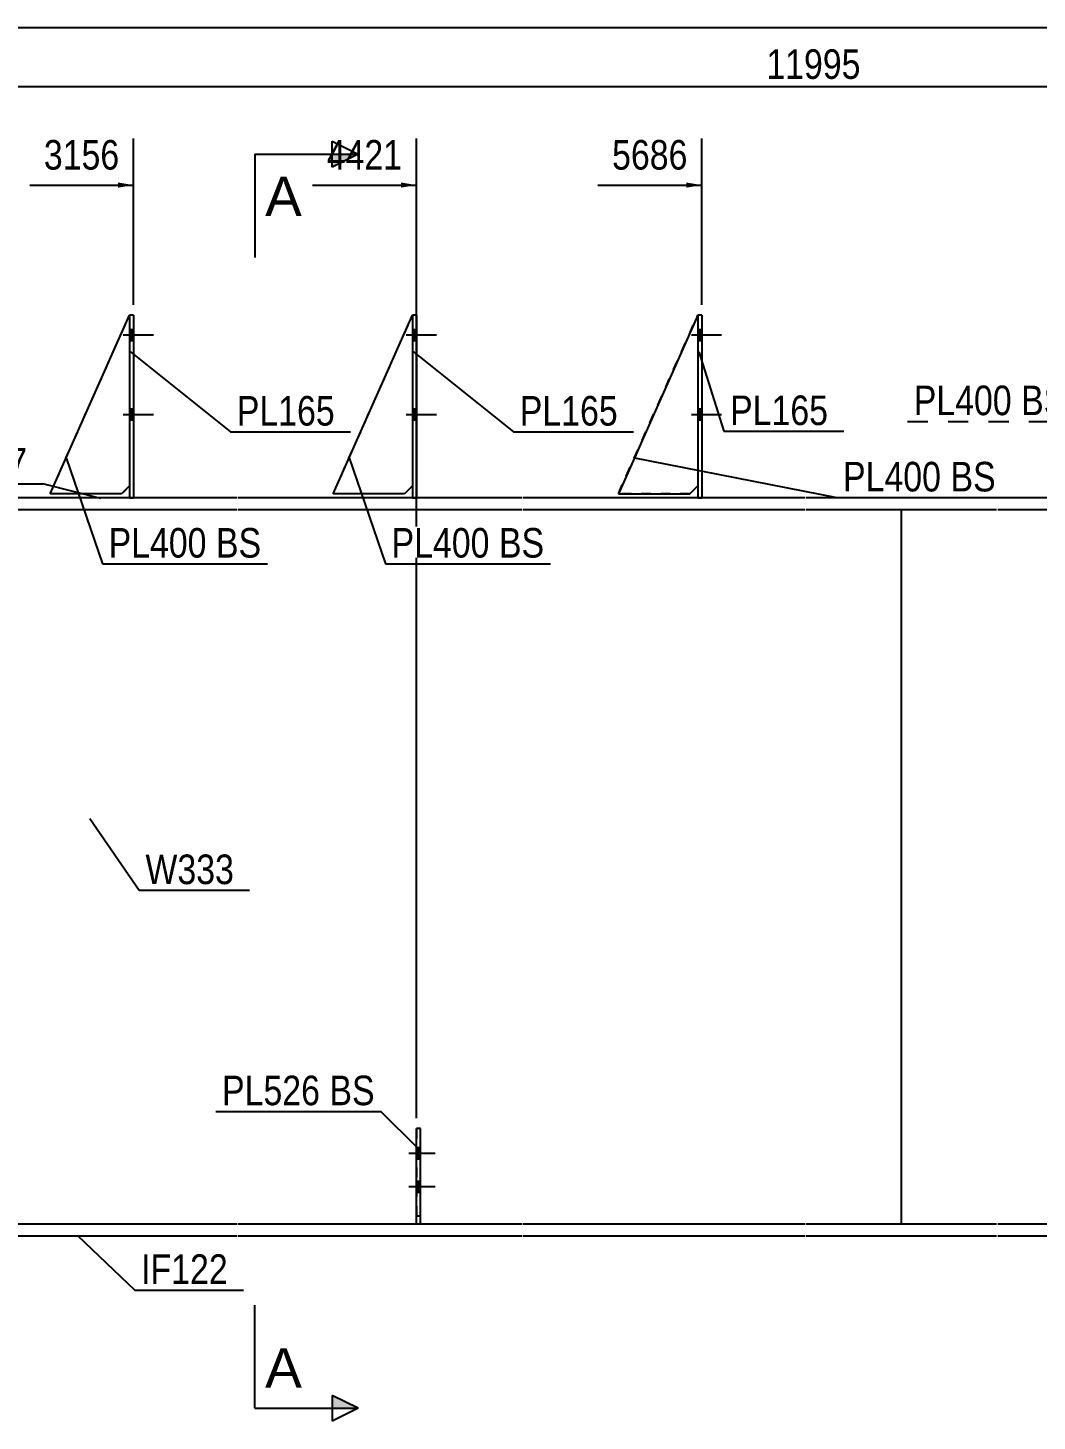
# Model space of a CAD drawing. Header units: millimetres. Extents: x 2 to 405, y 5 to 282.
# Drawn here: x 127.9 to 225.7, y 147 to 282 of the extents above; entities that cross this region are included whole.
import ezdxf

# ---------------------------------------------------------------- set-up
doc = ezdxf.new("R2010")
doc.units = ezdxf.units.MM
doc.linetypes.add('DXK_LINE_DOT1', pattern=[1.8814, 0.9407, -0.9407])
doc.linetypes.add('DXK_LINE_DOT2', pattern=[3.9198, 1.9599, -1.9599])
doc.styles.add('Arial', font='ARIAL.TTF', dxfattribs={"height": 0.2})
doc.styles.add('Arial Narrow', font='ARIALN.TTF', dxfattribs={"height": 0.2})

# ---------------------------------------------------------------- blocks, each defined once
blk = doc.blocks.new('Unknown-623473047-1210')
at = {"color": 5, "linetype": 'Continuous'}
blk.add_line((405, 282), (5, 282), dxfattribs=at)
blk = doc.blocks.new('Part-623473047-1694 - 1471')
at = {"color": 2, "linetype": 'Continuous'}
for p, q in [((193.17, 254.17), (192.78, 254.17)), ((192.78, 254.17), (192.78, 236.48)), ((193.17, 254.17), (193.16, 236.48))]:
    blk.add_line(p, q, dxfattribs=at)
at = {"color": 7, "linetype": 'DXK_LINE_DOT1'}
blk.add_line((192.78, 236.48), (193.16, 236.48), dxfattribs=at)
blk = doc.blocks.new('Part-623473047-1618 - 1471')
at = {"color": 2, "linetype": 'Continuous'}
blk.add_line((212.49, 235.32), (212.49, 166.09), dxfattribs=at)
at = {"color": 7, "linetype": 'DXK_LINE_DOT1'}
for p, q in [((221.73, 235.32), (212.49, 235.32)), ((249.35, 235.32), (221.83, 235.32)), ((276.76, 235.32), (249.45, 235.32)), ((295.32, 235.32), (276.86, 235.32)), ((322.95, 235.32), (295.42, 235.32)), ((350.36, 235.32), (323.05, 235.32)), ((369.69, 235.32), (350.46, 235.32)), ((369.69, 235.32), (369.69, 166.09)), ((221.73, 166.09), (212.49, 166.09)), ((249.35, 166.09), (221.83, 166.09)), ((276.76, 166.09), (249.45, 166.09)), ((295.32, 166.09), (276.86, 166.09)), ((322.95, 166.09), (295.42, 166.09)), ((350.36, 166.09), (323.05, 166.09)), ((369.69, 166.09), (350.46, 166.09))]:
    blk.add_line(p, q, dxfattribs=at)
blk = doc.blocks.new('Part-623473047-1500 - 1471')
at = {"color": 2, "linetype": 'Continuous'}
for p, q in [((148.13, 236.48), (125.74, 236.48)), ((125.74, 235.32), (125.74, 236.48)), ((175.75, 236.48), (148.23, 236.48)), ((203.16, 236.48), (175.85, 236.48)), ((221.73, 236.48), (203.26, 236.48)), ((249.35, 236.48), (221.83, 236.48)), ((276.76, 236.48), (249.45, 236.48)), ((286.09, 236.48), (276.86, 236.48)), ((286.09, 236.48), (286.09, 235.32)), ((148.13, 235.32), (125.74, 235.32)), ((175.75, 235.32), (148.23, 235.32)), ((203.16, 235.32), (175.85, 235.32)), ((221.73, 235.32), (203.26, 235.32)), ((249.35, 235.32), (221.83, 235.32)), ((276.76, 235.32), (249.45, 235.32)), ((286.09, 235.32), (276.86, 235.32))]:
    blk.add_line(p, q, dxfattribs=at)
blk = doc.blocks.new('Part-623473047-1736 - 1471')
at = {"color": 2, "linetype": 'Continuous'}
for p, q in [((157.46, 236.86), (165.15, 254.17)), ((165.15, 237.63), (164.38, 236.86)), ((164.38, 236.86), (157.46, 236.86))]:
    blk.add_line(p, q, dxfattribs=at)
at = {"color": 7, "linetype": 'DXK_LINE_DOT1'}
blk.add_line((165.15, 254.17), (165.15, 237.63), dxfattribs=at)
blk = doc.blocks.new('Part-623473047-1544 - 1471')
at = {"color": 7, "linetype": 'DXK_LINE_DOT1'}
for p, q in [((59.07, 235.32), (38.3, 235.32)), ((38.3, 235.32), (38.3, 166.09)), ((86.47, 235.32), (59.17, 235.32)), ((114.1, 235.32), (86.57, 235.32)), ((148.13, 235.32), (114.2, 235.32)), ((175.75, 235.32), (148.23, 235.32)), ((203.16, 235.32), (175.85, 235.32)), ((212.49, 235.32), (203.26, 235.32)), ((59.07, 166.09), (38.3, 166.09)), ((86.47, 166.09), (59.17, 166.09)), ((114.1, 166.09), (86.57, 166.09)), ((148.13, 166.09), (114.2, 166.09)), ((175.75, 166.09), (148.23, 166.09)), ((203.16, 166.09), (175.85, 166.09)), ((212.49, 166.09), (203.26, 166.09))]:
    blk.add_line(p, q, dxfattribs=at)
at = {"color": 2, "linetype": 'Continuous'}
blk.add_line((212.49, 235.32), (212.49, 166.09), dxfattribs=at)
blk = doc.blocks.new('Bolt-623473047-1597 - 1471')
at = {"linetype": 'Continuous'}
for points in [[(165.54, 251.71), (165.54, 252.78), (165.15, 252.78), (165.15, 251.71)], [(165.54, 251.71), (165.54, 252.78), (165.15, 252.78), (165.15, 251.71)], [(165.54, 251.71), (165.54, 252.78), (165.15, 252.78), (165.15, 251.71)], [(165.54, 244.02), (165.54, 245.09), (165.15, 245.09), (165.15, 244.02)], [(165.54, 244.02), (165.54, 245.09), (165.15, 245.09), (165.15, 244.02)], [(165.54, 244.02), (165.54, 245.09), (165.15, 245.09), (165.15, 244.02)]]:
    blk.add_hatch(color=3, dxfattribs=at).paths.add_polyline_path(points)
at = {"color": 3, "linetype": 'Continuous'}
for p, q in [((165.15, 252.78), (165.54, 252.78)), ((165.15, 252.78), (165.54, 252.78)), ((165.15, 252.78), (165.54, 252.78)), ((164.54, 252.25), (167.46, 252.25)), ((164.54, 252.25), (167.46, 252.25)), ((164.54, 252.25), (167.46, 252.25)), ((165.15, 251.71), (165.54, 251.71)), ((165.15, 251.71), (165.54, 251.71)), ((165.15, 251.71), (165.54, 251.71)), ((164.54, 244.55), (167.46, 244.55)), ((164.54, 244.55), (167.46, 244.55)), ((164.54, 244.55), (167.46, 244.55)), ((165.15, 245.09), (165.54, 245.09)), ((165.15, 245.09), (165.54, 245.09)), ((165.15, 245.09), (165.54, 245.09)), ((165.15, 244.02), (165.54, 244.02)), ((165.15, 244.02), (165.54, 244.02)), ((165.15, 244.02), (165.54, 244.02))]:
    blk.add_line(p, q, dxfattribs=at)
blk = doc.blocks.new('Part-623473047-5017 - 1471')
at = {"color": 2, "linetype": 'Continuous'}
for p, q in [((192.78, 254.17), (185.09, 236.86)), ((192.01, 236.86), (192.78, 237.63)), ((185.09, 236.86), (192.01, 236.86))]:
    blk.add_line(p, q, dxfattribs=at)
at = {"color": 7, "linetype": 'DXK_LINE_DOT1'}
blk.add_line((192.78, 254.17), (192.78, 237.63), dxfattribs=at)
blk = doc.blocks.new('Bolt-623473047-1599 - 1471')
at = {"linetype": 'Continuous'}
for points in [[(193.16, 251.71), (193.16, 252.78), (192.78, 252.78), (192.78, 251.71)], [(193.16, 251.71), (193.16, 252.78), (192.78, 252.78), (192.78, 251.71)], [(193.16, 251.71), (193.16, 252.78), (192.78, 252.78), (192.78, 251.71)], [(193.16, 244.02), (193.16, 245.09), (192.78, 245.09), (192.78, 244.02)], [(193.16, 244.02), (193.16, 245.09), (192.78, 245.09), (192.78, 244.02)], [(193.16, 244.02), (193.16, 245.09), (192.78, 245.09), (192.78, 244.02)]]:
    blk.add_hatch(color=3, dxfattribs=at).paths.add_polyline_path(points)
at = {"color": 3, "linetype": 'Continuous'}
for p, q in [((192.78, 252.78), (193.16, 252.78)), ((192.78, 252.78), (193.16, 252.78)), ((192.78, 252.78), (193.16, 252.78)), ((192.16, 252.25), (195.09, 252.25)), ((192.16, 252.25), (195.09, 252.25)), ((192.16, 252.25), (195.09, 252.25)), ((192.78, 251.71), (193.16, 251.71)), ((192.78, 251.71), (193.16, 251.71)), ((192.78, 251.71), (193.16, 251.71)), ((192.16, 244.55), (195.09, 244.55)), ((192.16, 244.55), (195.09, 244.55)), ((192.16, 244.55), (195.09, 244.55)), ((192.78, 245.09), (193.16, 245.09)), ((192.78, 245.09), (193.16, 245.09)), ((192.78, 245.09), (193.16, 245.09)), ((192.78, 244.02), (193.16, 244.02)), ((192.78, 244.02), (193.16, 244.02)), ((192.78, 244.02), (193.16, 244.02))]:
    blk.add_line(p, q, dxfattribs=at)
blk = doc.blocks.new('Bolt-623473047-1605 - 1471')
at = {"linetype": 'Continuous'}
for points in [[(138.13, 251.71), (138.13, 252.78), (137.74, 252.78), (137.74, 251.71)], [(138.13, 251.71), (138.13, 252.78), (137.74, 252.78), (137.74, 251.71)], [(138.13, 251.71), (138.13, 252.78), (137.74, 252.78), (137.74, 251.71)], [(138.13, 244.02), (138.13, 245.09), (137.74, 245.09), (137.74, 244.02)], [(138.13, 244.02), (138.13, 245.09), (137.74, 245.09), (137.74, 244.02)], [(138.13, 244.02), (138.13, 245.09), (137.74, 245.09), (137.74, 244.02)]]:
    blk.add_hatch(color=3, dxfattribs=at).paths.add_polyline_path(points)
at = {"color": 3, "linetype": 'Continuous'}
for p, q in [((137.74, 252.78), (138.13, 252.78)), ((137.74, 252.78), (138.13, 252.78)), ((137.74, 252.78), (138.13, 252.78)), ((137.13, 252.25), (140.05, 252.25)), ((137.13, 252.25), (140.05, 252.25)), ((137.13, 252.25), (140.05, 252.25)), ((137.74, 251.71), (138.13, 251.71)), ((137.74, 251.71), (138.13, 251.71)), ((137.74, 251.71), (138.13, 251.71)), ((137.13, 244.55), (140.05, 244.55)), ((137.13, 244.55), (140.05, 244.55)), ((137.13, 244.55), (140.05, 244.55)), ((137.74, 245.09), (138.13, 245.09)), ((137.74, 245.09), (138.13, 245.09)), ((137.74, 245.09), (138.13, 245.09)), ((137.74, 244.02), (138.13, 244.02)), ((137.74, 244.02), (138.13, 244.02)), ((137.74, 244.02), (138.13, 244.02))]:
    blk.add_line(p, q, dxfattribs=at)
blk = doc.blocks.new('Part-623473047-1741 - 1471')
at = {"color": 2, "linetype": 'Continuous'}
for p, q in [((138.13, 254.17), (137.74, 254.17)), ((137.74, 254.17), (137.74, 236.48)), ((138.13, 254.17), (138.12, 236.48))]:
    blk.add_line(p, q, dxfattribs=at)
at = {"color": 7, "linetype": 'DXK_LINE_DOT1'}
blk.add_line((137.74, 236.48), (138.12, 236.48), dxfattribs=at)
blk = doc.blocks.new('Part-623473047-1684 - 1471')
at = {"color": 2, "linetype": 'Continuous'}
for p, q in [((165.54, 254.17), (165.15, 254.17)), ((165.15, 254.17), (165.15, 236.48)), ((165.54, 254.17), (165.53, 236.48))]:
    blk.add_line(p, q, dxfattribs=at)
at = {"color": 7, "linetype": 'DXK_LINE_DOT1'}
blk.add_line((165.15, 236.48), (165.53, 236.48), dxfattribs=at)
blk = doc.blocks.new('Part-623473047-1731 - 1471')
at = {"color": 2, "linetype": 'Continuous'}
for p, q in [((165.52, 166.13), (165.52, 175.36)), ((165.91, 175.36), (165.52, 175.36)), ((165.91, 166.13), (165.91, 175.36)), ((165.52, 166.13), (165.91, 166.13))]:
    blk.add_line(p, q, dxfattribs=at)
at = {"color": 7, "linetype": 'DXK_LINE_DOT1'}
blk.add_line((165.52, 166.9), (165.91, 166.9), dxfattribs=at)
blk = doc.blocks.new('Part-623473047-1912 - 1471')
at = {"color": 2, "linetype": 'Continuous'}
for p, q in [((148.13, 166.09), (123.43, 166.09)), ((123.43, 166.09), (123.43, 164.94)), ((175.75, 166.09), (148.23, 166.09)), ((203.16, 166.09), (175.85, 166.09)), ((221.73, 166.09), (203.26, 166.09)), ((249.35, 166.09), (221.83, 166.09)), ((276.76, 166.09), (249.45, 166.09)), ((286.09, 166.09), (276.86, 166.09)), ((286.09, 166.09), (286.09, 164.94)), ((148.13, 164.94), (123.43, 164.94)), ((175.75, 164.94), (148.23, 164.94)), ((203.16, 164.94), (175.85, 164.94)), ((221.73, 164.94), (203.26, 164.94)), ((249.35, 164.94), (221.83, 164.94)), ((276.76, 164.94), (249.45, 164.94)), ((286.09, 164.94), (276.86, 164.94))]:
    blk.add_line(p, q, dxfattribs=at)
blk = doc.blocks.new('Part-623473047-5005 - 1471')
at = {"color": 2, "linetype": 'Continuous'}
for p, q in [((130.05, 236.86), (137.74, 254.17)), ((137.74, 237.63), (136.97, 236.86)), ((136.97, 236.86), (130.05, 236.86))]:
    blk.add_line(p, q, dxfattribs=at)
at = {"color": 7, "linetype": 'DXK_LINE_DOT1'}
blk.add_line((137.74, 254.17), (137.74, 237.63), dxfattribs=at)
blk = doc.blocks.new('Part-623473047-5010 - 1471')
at = {"color": 7, "linetype": 'DXK_LINE_DOT1'}
for p, q in [((165.52, 175.36), (165.52, 166.13)), ((165.91, 175.36), (165.52, 175.36)), ((165.91, 166.13), (165.91, 175.36)), ((165.52, 166.13), (165.91, 166.13))]:
    blk.add_line(p, q, dxfattribs=at)
blk = doc.blocks.new('Part-623473047-5025 - 1471')
at = {"color": 7, "linetype": 'DXK_LINE_DOT1'}
for p, q in [((157.46, 236.86), (165.15, 254.17)), ((165.15, 237.63), (164.38, 236.86)), ((164.38, 236.86), (157.46, 236.86))]:
    blk.add_line(p, q, dxfattribs=at)
blk = doc.blocks.new('Part-623473047-5026 - 1471')
at = {"color": 7, "linetype": 'DXK_LINE_DOT1'}
for p, q in [((130.05, 236.86), (137.74, 254.17)), ((137.74, 237.63), (136.97, 236.86)), ((136.97, 236.86), (130.05, 236.86))]:
    blk.add_line(p, q, dxfattribs=at)
blk = doc.blocks.new('Part-623473047-5029 - 1471')
at = {"color": 7, "linetype": 'DXK_LINE_DOT1'}
for p, q in [((185.09, 236.86), (192.78, 254.17)), ((192.78, 237.63), (192.01, 236.86)), ((192.01, 236.86), (185.09, 236.86))]:
    blk.add_line(p, q, dxfattribs=at)
blk = doc.blocks.new('Bolt-623473047-5040 - 1471')
at = {"linetype": 'Continuous'}
for points in [[(165.91, 172.44), (165.91, 173.52), (165.52, 173.52), (165.52, 172.44)], [(165.91, 169.21), (165.91, 170.28), (165.52, 170.28), (165.52, 169.21)]]:
    blk.add_hatch(color=3, dxfattribs=at).paths.add_polyline_path(points)
at = {"color": 3, "linetype": 'Continuous'}
for p, q in [((164.79, 172.98), (167.33, 172.98)), ((165.52, 173.52), (165.91, 173.52)), ((165.52, 172.44), (165.91, 172.44)), ((165.52, 170.28), (165.91, 170.28)), ((164.79, 169.75), (167.33, 169.74)), ((165.52, 169.21), (165.91, 169.21))]:
    blk.add_line(p, q, dxfattribs=at)
blk = doc.blocks.new('Bolt-623473047-5046 - 1471')
at = {"color": 3, "linetype": 'DXK_LINE_DOT2'}
for p, q in [((164.79, 172.98), (167.33, 172.98)), ((165.52, 173.52), (165.91, 173.52)), ((165.52, 172.44), (165.91, 172.44)), ((165.52, 170.28), (165.91, 170.28)), ((164.79, 169.75), (167.33, 169.74)), ((165.52, 169.21), (165.91, 169.21))]:
    blk.add_line(p, q, dxfattribs=at)
blk = doc.blocks.new('StraightDimension-623473047-9223 - 1471')
at = {"linetype": 'Continuous'}
blk.add_hatch(color=7, dxfattribs=at).paths.add_polyline_path([(164.02, 267.02), (165.52, 266.77), (164.02, 266.52)])
at = {"color": 7, "linetype": 'Continuous'}
for p, q in [((165.52, 176.36), (165.52, 271.27)), ((155.46, 266.77), (165.52, 266.77))]:
    blk.add_line(p, q, dxfattribs=at)
at = {"color": 0}
blk.add_wipeout([(164.75, 267.67), (164.75, 271.87), (156.24, 271.87), (156.24, 267.67)], dxfattribs=at)
at = {"color": 3, "style": 'Arial Narrow'}
blk.add_text('4421', height=2.863, dxfattribs=at).set_placement((156.84, 268.27))
blk = doc.blocks.new('StraightDimension-623473047-2152 - 1471')
at = {"color": 7, "linetype": 'Continuous'}
blk.add_line((36.76, 276.31), (371.23, 276.31), dxfattribs=at)
at = {"color": 0}
blk.add_wipeout([(209.16, 276.46), (209.16, 280.66), (198.82, 280.66), (198.82, 276.46)], dxfattribs=at)
at = {"color": 3, "style": 'Arial Narrow'}
blk.add_text('11995', height=2.863, dxfattribs=at).set_placement((199.42, 277.06))
blk = doc.blocks.new('StraightDimension-623473047-9222 - 1471')
at = {"linetype": 'Continuous'}
blk.add_hatch(color=7, dxfattribs=at).paths.add_polyline_path([(191.67, 267.02), (193.17, 266.77), (191.67, 266.52)])
at = {"color": 7, "linetype": 'Continuous'}
for p, q in [((193.17, 255.17), (193.17, 271.27)), ((183.1, 266.77), (193.17, 266.77))]:
    blk.add_line(p, q, dxfattribs=at)
at = {"color": 0}
blk.add_wipeout([(192.39, 267.67), (192.39, 271.87), (183.88, 271.87), (183.88, 267.67)], dxfattribs=at)
at = {"color": 3, "style": 'Arial Narrow'}
blk.add_text('5686', height=2.863, dxfattribs=at).set_placement((184.48, 268.27))
blk = doc.blocks.new('StraightDimension-623473047-9224 - 1471')
at = {"linetype": 'Continuous'}
blk.add_hatch(color=7, dxfattribs=at).paths.add_polyline_path([(136.63, 267.02), (138.13, 266.77), (136.63, 266.52)])
at = {"color": 7, "linetype": 'Continuous'}
for p, q in [((138.13, 255.17), (138.13, 271.27)), ((128.07, 266.77), (138.13, 266.77))]:
    blk.add_line(p, q, dxfattribs=at)
at = {"color": 0}
blk.add_wipeout([(137.35, 267.67), (137.35, 271.87), (128.84, 271.87), (128.84, 267.67)], dxfattribs=at)
at = {"color": 3, "style": 'Arial Narrow'}
blk.add_text('3156', height=2.863, dxfattribs=at).set_placement((129.44, 268.27))
blk = doc.blocks.new('Mark-623473047-1496 - 1471')
at = {"color": 7, "linetype": 'Continuous'}
blk.add_line((134.95, 236.41), (129.33, 237.84), dxfattribs=at)
at = {"color": 0}
blk.add_wipeout([(127.83, 238.44), (127.83, 241.44), (117.78, 241.44), (117.78, 238.44)], dxfattribs=at)
blk.add_wipeout([(127.83, 238.44), (127.83, 241.44), (117.78, 241.44), (117.78, 238.44)], dxfattribs=at)
at = {"color": 7, "linetype": 'Continuous'}
blk.add_line((117.18, 237.84), (129.33, 237.84), dxfattribs=at)
at = {"color": 3, "style": 'Arial Narrow'}
blk.add_text('OF267', height=2.863, dxfattribs=at).set_placement((117.78, 238.44))
blk = doc.blocks.new('Mark-623473047-1540 - 1471')
at = {"color": 0}
blk.add_wipeout([(147.87, 199.05), (147.87, 202.05), (139.28, 202.05), (139.28, 199.05)], dxfattribs=at)
blk.add_wipeout([(147.87, 199.05), (147.87, 202.05), (139.28, 202.05), (139.28, 199.05)], dxfattribs=at)
at = {"color": 7, "linetype": 'Continuous'}
for p, q in [((133.89, 205.42), (138.68, 198.45)), ((138.68, 198.45), (149.37, 198.45))]:
    blk.add_line(p, q, dxfattribs=at)
at = {"color": 3, "style": 'Arial Narrow'}
blk.add_text('W333', height=2.863, dxfattribs=at).set_placement((139.28, 199.05))
blk = doc.blocks.new('Mark-623473047-1690 - 1471')
at = {"color": 0}
blk.add_wipeout([(205.42, 243.52), (205.42, 246.52), (195.91, 246.52), (195.91, 243.52)], dxfattribs=at)
blk.add_wipeout([(205.42, 243.52), (205.42, 246.52), (195.91, 246.52), (195.91, 243.52)], dxfattribs=at)
at = {"color": 7, "linetype": 'Continuous'}
for p, q in [((192.88, 250.61), (195.31, 242.92)), ((195.31, 242.92), (206.92, 242.92))]:
    blk.add_line(p, q, dxfattribs=at)
at = {"color": 3, "style": 'Arial Narrow'}
blk.add_text('PL165', height=2.863, dxfattribs=at).set_placement((195.91, 243.52))
blk = doc.blocks.new('Mark-623473047-1680 - 1471')
at = {"color": 0}
blk.add_wipeout([(185.04, 243.47), (185.04, 246.47), (175.54, 246.47), (175.54, 243.47)], dxfattribs=at)
blk.add_wipeout([(185.04, 243.47), (185.04, 246.47), (175.54, 246.47), (175.54, 243.47)], dxfattribs=at)
at = {"color": 7, "linetype": 'Continuous'}
for p, q in [((165.25, 250.61), (174.94, 242.87)), ((174.94, 242.87), (186.54, 242.87))]:
    blk.add_line(p, q, dxfattribs=at)
at = {"color": 3, "style": 'Arial Narrow'}
blk.add_text('PL165', height=2.863, dxfattribs=at).set_placement((175.54, 243.47))
blk = doc.blocks.new('Mark-623473047-1737 - 1471')
at = {"color": 0}
blk.add_wipeout([(157.63, 243.47), (157.63, 246.47), (148.13, 246.47), (148.13, 243.47)], dxfattribs=at)
blk.add_wipeout([(157.63, 243.47), (157.63, 246.47), (148.13, 246.47), (148.13, 243.47)], dxfattribs=at)
at = {"color": 7, "linetype": 'Continuous'}
for p, q in [((137.84, 250.61), (147.53, 242.87)), ((147.53, 242.87), (159.13, 242.87))]:
    blk.add_line(p, q, dxfattribs=at)
at = {"color": 3, "style": 'Arial Narrow'}
blk.add_text('PL165', height=2.863, dxfattribs=at).set_placement((148.13, 243.47))
blk = doc.blocks.new('Mark-623473047-1908 - 1471')
at = {"color": 0}
blk.add_wipeout([(147.27, 160.32), (147.27, 163.32), (138.86, 163.32), (138.86, 160.32)], dxfattribs=at)
blk.add_wipeout([(147.27, 160.32), (147.27, 163.32), (138.86, 163.32), (138.86, 160.32)], dxfattribs=at)
at = {"color": 7, "linetype": 'Continuous'}
for p, q in [((132.69, 165), (138.26, 159.72)), ((138.26, 159.72), (148.77, 159.72))]:
    blk.add_line(p, q, dxfattribs=at)
at = {"color": 3, "style": 'Arial Narrow'}
blk.add_text('IF122', height=2.863, dxfattribs=at).set_placement((138.86, 160.32))
blk = doc.blocks.new('SectionMark-623473047-2271 - 1471')
at = {"linetype": 'Continuous'}
for points in [[(157.37, 268.51), (157.37, 269.76), (159.87, 269.76)], [(157.37, 148.27), (157.37, 149.52), (159.87, 148.27)]]:
    blk.add_hatch(color=30, dxfattribs=at).paths.add_polyline_path(points)
at = {"color": 30, "linetype": 'Continuous'}
for p, q in [((157.37, 268.51), (157.37, 271.01)), ((157.37, 271.01), (159.87, 269.76)), ((149.87, 269.76), (149.87, 259.76)), ((149.87, 269.76), (159.87, 269.76)), ((159.87, 269.76), (157.37, 268.51)), ((149.87, 148.27), (149.87, 158.27)), ((159.87, 148.27), (157.37, 149.52)), ((157.37, 149.52), (157.37, 147.02)), ((149.87, 148.27), (159.87, 148.27)), ((159.87, 148.27), (157.37, 147.02))]:
    blk.add_line(p, q, dxfattribs=at)
at = {"color": 0, "linetype": 'Continuous'}
for points in [[(154.42, 263.76), (154.42, 267.76), (150.87, 267.76), (150.87, 263.76)], [(154.42, 150.27), (154.42, 154.27), (150.87, 154.27), (150.87, 150.27)]]:
    blk.add_wipeout(points, dxfattribs=at)
at = {"color": 96, "linetype": 'Continuous', "style": 'Arial'}
for p in [(150.87, 263.76), (150.87, 150.27)]:
    blk.add_text('A', height=3.82, dxfattribs=at).set_placement(p)
blk = doc.blocks.new('MarkSet-623473047-5233 - 1471')
at = {"color": 0}
for points in [[(145.21, 230.68), (145.21, 233.68), (135.71, 233.68), (135.71, 230.68)], [(150.5, 230.68), (150.5, 233.68), (146.11, 233.68), (146.11, 230.68)]]:
    blk.add_wipeout(points, dxfattribs=at)
for points in [[(145.21, 230.68), (145.21, 233.68), (135.71, 233.68), (135.71, 230.68)], [(150.5, 230.68), (150.5, 233.68), (146.11, 233.68), (146.11, 230.68)]]:
    blk.add_wipeout(points, dxfattribs=at)
at = {"color": 7, "linetype": 'Continuous'}
for p, q in [((131.61, 240.35), (135.11, 230.08)), ((135.11, 230.08), (151.1, 230.08))]:
    blk.add_line(p, q, dxfattribs=at)
at = {"color": 3, "style": 'Arial Narrow'}
for s, p in [('PL400', (135.71, 230.68)), ('BS', (146.11, 230.68))]:
    blk.add_text(s, height=2.863, dxfattribs=at).set_placement(p)
blk = doc.blocks.new('MarkSet-623473047-5266 - 1471')
at = {"color": 0}
for points in [[(216.36, 237.09), (216.36, 240.09), (206.85, 240.09), (206.85, 237.09)], [(221.64, 237.09), (221.64, 240.09), (217.26, 240.09), (217.26, 237.09)]]:
    blk.add_wipeout(points, dxfattribs=at)
for points in [[(216.36, 237.09), (216.36, 240.09), (206.85, 240.09), (206.85, 237.09)], [(221.64, 237.09), (221.64, 240.09), (217.26, 240.09), (217.26, 237.09)]]:
    blk.add_wipeout(points, dxfattribs=at)
at = {"color": 7, "linetype": 'Continuous'}
for p, q in [((186.65, 240.35), (206.25, 236.49)), ((206.25, 236.49), (222.24, 236.49))]:
    blk.add_line(p, q, dxfattribs=at)
at = {"color": 3, "style": 'Arial Narrow'}
for s, p in [('PL400', (206.85, 237.09)), ('BS', (217.26, 237.09))]:
    blk.add_text(s, height=2.863, dxfattribs=at).set_placement(p)
blk = doc.blocks.new('MarkSet-623473047-6731 - 1471')
at = {"color": 0}
for points in [[(156.2, 177.63), (156.2, 180.63), (146.7, 180.63), (146.7, 177.63)], [(161.49, 177.63), (161.49, 180.63), (157.1, 180.63), (157.1, 177.63)]]:
    blk.add_wipeout(points, dxfattribs=at)
for points in [[(156.2, 177.63), (156.2, 180.63), (146.7, 180.63), (146.7, 177.63)], [(161.49, 177.63), (161.49, 180.63), (157.1, 180.63), (157.1, 177.63)]]:
    blk.add_wipeout(points, dxfattribs=at)
at = {"color": 7, "linetype": 'Continuous'}
for p in [(146.1, 177.03), (165.62, 173.49)]:
    blk.add_line(p, (162.09, 177.03), dxfattribs=at)
at = {"color": 3, "style": 'Arial Narrow'}
for s, p in [('PL526', (146.7, 177.63)), ('BS', (157.1, 177.63))]:
    blk.add_text(s, height=2.863, dxfattribs=at).set_placement(p)
blk = doc.blocks.new('MarkSet-623473047-6755 - 1471')
at = {"color": 0}
for points in [[(223.2, 244.48), (223.2, 247.48), (213.7, 247.48), (213.7, 244.48)], [(228.48, 244.48), (228.48, 247.48), (224.1, 247.48), (224.1, 244.48)]]:
    blk.add_wipeout(points, dxfattribs=at)
for points in [[(223.2, 244.48), (223.2, 247.48), (213.7, 247.48), (213.7, 244.48)], [(228.48, 244.48), (228.48, 247.48), (224.1, 247.48), (224.1, 244.48)]]:
    blk.add_wipeout(points, dxfattribs=at)
at = {"color": 7, "linetype": 'DXK_LINE_DOT2'}
for p in [(213.1, 243.88), (232.62, 240.35)]:
    blk.add_line(p, (229.08, 243.88), dxfattribs=at)
at = {"color": 3, "style": 'Arial Narrow'}
for s, p in [('PL400', (213.7, 244.48)), ('BS', (224.1, 244.48))]:
    blk.add_text(s, height=2.863, dxfattribs=at).set_placement(p)
blk = doc.blocks.new('MarkSet-623473047-6761 - 1471')
at = {"color": 0}
for points in [[(172.62, 230.68), (172.62, 233.68), (163.12, 233.68), (163.12, 230.68)], [(177.91, 230.68), (177.91, 233.68), (173.52, 233.68), (173.52, 230.68)]]:
    blk.add_wipeout(points, dxfattribs=at)
for points in [[(172.62, 230.68), (172.62, 233.68), (163.12, 233.68), (163.12, 230.68)], [(177.91, 230.68), (177.91, 233.68), (173.52, 233.68), (173.52, 230.68)]]:
    blk.add_wipeout(points, dxfattribs=at)
at = {"color": 7, "linetype": 'Continuous'}
for p, q in [((159.02, 240.35), (162.52, 230.08)), ((162.52, 230.08), (178.51, 230.08))]:
    blk.add_line(p, q, dxfattribs=at)
at = {"color": 3, "style": 'Arial Narrow'}
for s, p in [('PL400', (163.12, 230.68)), ('BS', (173.52, 230.68))]:
    blk.add_text(s, height=2.863, dxfattribs=at).set_placement(p)

msp = doc.modelspace()

# ---------------------------------------------------------------- block references
for name in ['Unknown-623473047-1210', 'Part-623473047-5005 - 1471', 'Part-623473047-5026 - 1471', 'Part-623473047-1741 - 1471', 'Part-623473047-1736 - 1471', 'Part-623473047-5025 - 1471', 'Part-623473047-1684 - 1471', 'Part-623473047-5017 - 1471', 'Part-623473047-5029 - 1471', 'Part-623473047-1694 - 1471', 'Bolt-623473047-1605 - 1471', 'Bolt-623473047-1597 - 1471', 'Bolt-623473047-1599 - 1471', 'Part-623473047-1500 - 1471', 'Part-623473047-1544 - 1471', 'Part-623473047-1618 - 1471', 'Part-623473047-1731 - 1471', 'Part-623473047-5010 - 1471', 'Bolt-623473047-5040 - 1471', 'Bolt-623473047-5046 - 1471', 'Part-623473047-1912 - 1471']:
    msp.add_blockref(name, (0, 0))

# ---------------------------------------------------------------- next in the draw order: block references
for name in ['StraightDimension-623473047-9223 - 1471', 'Mark-623473047-1496 - 1471', 'MarkSet-623473047-5266 - 1471', 'Mark-623473047-1540 - 1471', 'Mark-623473047-1908 - 1471']:
    msp.add_blockref(name, (0, 0))

# ---------------------------------------------------------------- next in the draw order: block references
msp.add_blockref('StraightDimension-623473047-2152 - 1471', (0, 0))

# ---------------------------------------------------------------- next in the draw order: block references
for name in ['StraightDimension-623473047-9224 - 1471', 'StraightDimension-623473047-9222 - 1471', 'Mark-623473047-1737 - 1471', 'Mark-623473047-1680 - 1471', 'Mark-623473047-1690 - 1471', 'MarkSet-623473047-6755 - 1471']:
    msp.add_blockref(name, (0, 0))

# ---------------------------------------------------------------- next in the draw order: block references
msp.add_blockref('SectionMark-623473047-2271 - 1471', (0, 0))

# ---------------------------------------------------------------- next in the draw order: block references
for name in ['MarkSet-623473047-5233 - 1471', 'MarkSet-623473047-6761 - 1471', 'MarkSet-623473047-6731 - 1471']:
    msp.add_blockref(name, (0, 0))

doc.saveas('drawing.dxf')
